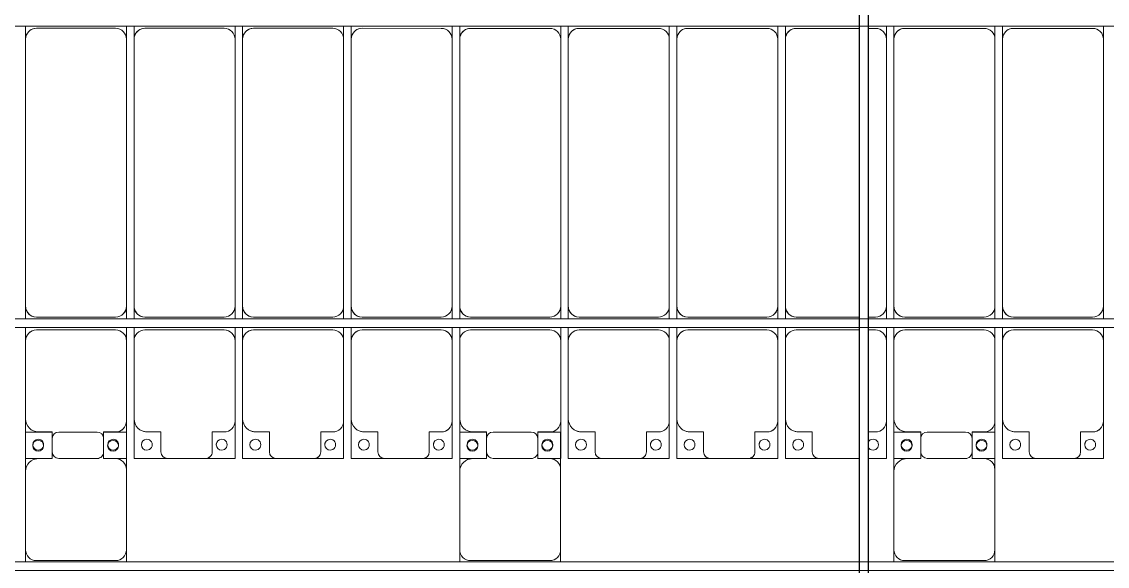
# Model space of a CAD drawing. Header units: millimetres. Extents: x -147246 to 112336, y -213734 to -86506.
# Drawn here: x -54365 to -49365, y -133355 to -130845 of the extents above; entities that cross this region are included whole.
import ezdxf

# ---------------------------------------------------------------- set-up
doc = ezdxf.new("R2010")
doc.units = ezdxf.units.MM
doc.layers.add('A-GENM', color=13, linetype='Continuous', lineweight=9)
doc.layers.add('S-BEAM', color=12, linetype='Continuous', lineweight=9)

# ---------------------------------------------------------------- blocks, each defined once
blk = doc.blocks.new('Dải phao đi lại kèm đỡ invester - DẢI PHAO ĐI LẠI-14853-BỐ TRÍ KHUNG KẾT CẤU BÈ PIN 05')
at = {"layer": 'A-GENM', "color": 7}
for p, q in [((85758.4, 620.3), (85758.4, 680.8)), ((86173.4, 670.3), (85808.4, 670.3)), ((86223.4, 680.8), (86223.4, 620.3)), ((86258.4, 620.3), (86258.4, 680.8)), ((86673.4, 670.3), (86308.4, 670.3)), ((86723.4, 680.8), (86723.4, 620.3)), ((86758.4, 620.3), (86758.4, 680.8)), ((87173.4, 670.3), (86808.4, 670.3)), ((87223.4, 680.8), (87223.4, 620.3)), ((87258.4, 620.3), (87258.4, 680.8)), ((87673.4, 670.3), (87308.4, 670.3)), ((87723.4, 680.8), (87723.4, 620.3)), ((87758.4, 620.3), (87758.4, 680.8)), ((88173.4, 670.3), (87808.4, 670.3)), ((88223.4, 680.8), (88223.4, 620.3)), ((88258.4, 620.3), (88258.4, 680.8)), ((88673.4, 670.3), (88308.4, 670.3)), ((88723.4, 680.8), (88723.4, 620.3)), ((88758.4, 620.3), (88758.4, 680.8)), ((89173.4, 670.3), (88808.4, 670.3)), ((89223.4, 680.8), (89223.4, 620.3)), ((89258.4, 620.3), (89258.4, 680.8)), ((89599.8, 670.3), (89308.4, 670.3)), ((89673.4, 670.3), (89639.8, 670.3)), ((89723.4, 680.8), (89723.4, 620.3)), ((89758.4, 620.3), (89758.4, 680.8)), ((90173.4, 670.3), (89808.4, 670.3)), ((90223.4, 680.8), (90223.4, 620.3)), ((90258.4, 620.3), (90258.4, 680.8)), ((90673.4, 670.3), (90308.4, 670.3)), ((90723.4, 680.8), (90723.4, 620.3)), ((85758.4, 620.3), (85758.4, -610.3)), ((86223.4, -610.3), (86223.4, 620.3)), ((86258.4, 620.3), (86258.4, -610.3)), ((86723.4, -610.3), (86723.4, 620.3)), ((86758.4, 620.3), (86758.4, -610.3)), ((87223.4, -610.3), (87223.4, 620.3)), ((87258.4, 620.3), (87258.4, -610.3)), ((87723.4, -610.3), (87723.4, 620.3)), ((87758.4, 620.3), (87758.4, -610.3)), ((88223.4, -610.3), (88223.4, 620.3)), ((88258.4, 620.3), (88258.4, -610.3)), ((88723.4, -610.3), (88723.4, 620.3)), ((88758.4, 620.3), (88758.4, -610.3)), ((89223.4, -610.3), (89223.4, 620.3)), ((89258.4, 620.3), (89258.4, -610.3)), ((89723.4, -610.3), (89723.4, 620.3)), ((89758.4, 620.3), (89758.4, -610.3)), ((90223.4, -610.3), (90223.4, 620.3)), ((90258.4, 620.3), (90258.4, -610.3)), ((90723.4, -610.3), (90723.4, 620.3)), ((85758.4, -669.2), (85758.4, -610.3)), ((86223.4, -610.3), (86223.4, -669.2)), ((86258.4, -669.2), (86258.4, -610.3)), ((86723.4, -610.3), (86723.4, -669.2)), ((86758.4, -669.2), (86758.4, -610.3)), ((87223.4, -610.3), (87223.4, -669.2)), ((87258.4, -669.2), (87258.4, -610.3)), ((87723.4, -610.3), (87723.4, -669.2)), ((87758.4, -669.2), (87758.4, -610.3)), ((88223.4, -610.3), (88223.4, -669.2)), ((88258.4, -669.2), (88258.4, -610.3)), ((88723.4, -610.3), (88723.4, -669.2)), ((88758.4, -669.2), (88758.4, -610.3)), ((89223.4, -610.3), (89223.4, -669.2)), ((89258.4, -669.2), (89258.4, -610.3)), ((89723.4, -610.3), (89723.4, -669.2)), ((89758.4, -669.2), (89758.4, -610.3)), ((90223.4, -610.3), (90223.4, -669.2)), ((90258.4, -669.2), (90258.4, -610.3)), ((90723.4, -610.3), (90723.4, -669.2)), ((85808.4, -660.3), (86173.4, -660.3)), ((86308.4, -660.3), (86673.4, -660.3)), ((86808.4, -660.3), (87173.4, -660.3)), ((87308.4, -660.3), (87673.4, -660.3)), ((87808.4, -660.3), (88173.4, -660.3)), ((88308.4, -660.3), (88673.4, -660.3)), ((88808.4, -660.3), (89173.4, -660.3)), ((89308.4, -660.3), (89599.8, -660.3)), ((89639.8, -660.3), (89673.4, -660.3)), ((89808.4, -660.3), (90173.4, -660.3)), ((90308.4, -660.3), (90673.4, -660.3)), ((85758.4, -769.7), (85758.4, -709.2)), ((86173.4, -719.7), (85808.4, -719.7)), ((86223.4, -709.2), (86223.4, -769.7)), ((86258.4, -769.7), (86258.4, -709.2)), ((86673.4, -719.7), (86308.4, -719.7)), ((86723.4, -709.2), (86723.4, -769.7)), ((86758.4, -769.7), (86758.4, -709.2)), ((87173.4, -719.7), (86808.4, -719.7)), ((87223.4, -709.2), (87223.4, -769.7)), ((87258.4, -769.7), (87258.4, -709.2)), ((87673.4, -719.7), (87308.4, -719.7)), ((87723.4, -709.2), (87723.4, -769.7)), ((87758.4, -769.7), (87758.4, -709.2)), ((88173.4, -719.7), (87808.4, -719.7)), ((88223.4, -709.2), (88223.4, -769.7)), ((88258.4, -769.7), (88258.4, -709.2)), ((88673.4, -719.7), (88308.4, -719.7)), ((88723.4, -709.2), (88723.4, -769.7)), ((88758.4, -769.7), (88758.4, -709.2)), ((89173.4, -719.7), (88808.4, -719.7)), ((89223.4, -709.2), (89223.4, -769.7)), ((89258.4, -769.7), (89258.4, -709.2)), ((89599.8, -719.7), (89308.4, -719.7)), ((89673.4, -719.7), (89639.8, -719.7)), ((89723.4, -709.2), (89723.4, -769.7)), ((89758.4, -769.7), (89758.4, -709.2)), ((90173.4, -719.7), (89808.4, -719.7)), ((90223.4, -709.2), (90223.4, -769.7)), ((90258.4, -769.7), (90258.4, -709.2)), ((90673.4, -719.7), (90308.4, -719.7)), ((90723.4, -709.2), (90723.4, -769.7)), ((85758.4, -769.7), (85758.4, -1129.7)), ((86223.4, -1139.7), (86223.4, -769.7)), ((86258.4, -769.7), (86258.4, -1129.7)), ((86723.4, -1139.7), (86723.4, -769.7)), ((86758.4, -769.7), (86758.4, -1129.7)), ((87223.4, -1139.7), (87223.4, -769.7)), ((87258.4, -769.7), (87258.4, -1129.7)), ((87723.4, -1139.7), (87723.4, -769.7)), ((87758.4, -769.7), (87758.4, -1129.7)), ((88223.4, -1139.7), (88223.4, -769.7)), ((88258.4, -769.7), (88258.4, -1129.7)), ((88723.4, -1139.7), (88723.4, -769.7)), ((88758.4, -769.7), (88758.4, -1129.7)), ((89223.4, -1139.7), (89223.4, -769.7)), ((89258.4, -769.7), (89258.4, -1129.7)), ((89723.4, -1139.7), (89723.4, -769.7)), ((89758.4, -769.7), (89758.4, -1129.7)), ((90223.4, -1139.7), (90223.4, -769.7)), ((90258.4, -769.7), (90258.4, -1129.7)), ((90723.4, -1139.7), (90723.4, -769.7)), ((85758.4, -1312.2), (85758.4, -1129.7)), ((86223.4, -1139.7), (86223.4, -1312.2)), ((86258.4, -1312.2), (86258.4, -1129.7)), ((86723.4, -1139.7), (86723.4, -1312.2)), ((86758.4, -1312.2), (86758.4, -1129.7)), ((87223.4, -1139.7), (87223.4, -1312.2)), ((87258.4, -1312.2), (87258.4, -1129.7)), ((87723.4, -1139.7), (87723.4, -1312.2)), ((87758.4, -1312.2), (87758.4, -1129.7)), ((88223.4, -1139.7), (88223.4, -1312.2)), ((88258.4, -1312.2), (88258.4, -1129.7)), ((88723.4, -1139.7), (88723.4, -1312.2)), ((88758.4, -1312.2), (88758.4, -1129.7)), ((89223.4, -1139.7), (89223.4, -1312.2)), ((89258.4, -1312.2), (89258.4, -1129.7)), ((89723.4, -1139.7), (89723.4, -1312.2)), ((89758.4, -1312.2), (89758.4, -1129.7)), ((90223.4, -1139.7), (90223.4, -1312.2)), ((90258.4, -1312.2), (90258.4, -1129.7)), ((90723.4, -1139.7), (90723.4, -1312.2)), ((85818.4, -1189.7), (85881.8, -1189.7)), ((85881.8, -1189.7), (85881.8, -1282.2)), ((86118.2, -1282.2), (86118.2, -1189.7)), ((86118.2, -1189.7), (86173.4, -1189.7)), ((86318.4, -1189.7), (86381.8, -1189.7)), ((86381.8, -1189.7), (86381.8, -1282.2)), ((86618.2, -1282.2), (86618.2, -1189.7)), ((86618.2, -1189.7), (86673.4, -1189.7)), ((86818.4, -1189.7), (86881.8, -1189.7)), ((86881.8, -1189.7), (86881.8, -1282.2)), ((87118.2, -1282.2), (87118.2, -1189.7)), ((87118.2, -1189.7), (87173.4, -1189.7)), ((87318.4, -1189.7), (87381.8, -1189.7)), ((87381.8, -1189.7), (87381.8, -1282.2)), ((87618.2, -1282.2), (87618.2, -1189.7)), ((87618.2, -1189.7), (87673.4, -1189.7)), ((87818.4, -1189.7), (87881.8, -1189.7)), ((87881.8, -1189.7), (87881.8, -1282.2)), ((88118.2, -1282.2), (88118.2, -1189.7)), ((88118.2, -1189.7), (88173.4, -1189.7)), ((88318.4, -1189.7), (88381.8, -1189.7)), ((88381.8, -1189.7), (88381.8, -1282.2)), ((88618.2, -1282.2), (88618.2, -1189.7)), ((88618.2, -1189.7), (88673.4, -1189.7)), ((88818.4, -1189.7), (88881.8, -1189.7)), ((88881.8, -1189.7), (88881.8, -1282.2)), ((89118.2, -1282.2), (89118.2, -1189.7)), ((89118.2, -1189.7), (89173.4, -1189.7)), ((89318.4, -1189.7), (89381.8, -1189.7)), ((89381.8, -1189.7), (89381.8, -1282.2)), ((89639.8, -1189.7), (89673.4, -1189.7)), ((89818.4, -1189.7), (89881.8, -1189.7)), ((89881.8, -1189.7), (89881.8, -1282.2)), ((90118.2, -1282.2), (90118.2, -1189.7)), ((90118.2, -1189.7), (90173.4, -1189.7)), ((90318.4, -1189.7), (90381.8, -1189.7)), ((90381.8, -1189.7), (90381.8, -1282.2)), ((90618.2, -1282.2), (90618.2, -1189.7)), ((90618.2, -1189.7), (90673.4, -1189.7)), ((85881.7, -1312.2), (85758.4, -1312.2)), ((85911.8, -1312.2), (86088.2, -1312.2)), ((86223.4, -1312.2), (86117.1, -1312.2)), ((86411.8, -1312.2), (86258.4, -1312.2)), ((86411.8, -1312.2), (86588.2, -1312.2)), ((86723.4, -1312.2), (86588.2, -1312.2)), ((86911.8, -1312.2), (86758.4, -1312.2)), ((86911.8, -1312.2), (87088.2, -1312.2)), ((87223.4, -1312.2), (87088.2, -1312.2)), ((87411.8, -1312.2), (87258.4, -1312.2)), ((87411.8, -1312.2), (87588.2, -1312.2)), ((87723.4, -1312.2), (87588.2, -1312.2)), ((87881.7, -1312.2), (87758.4, -1312.2)), ((87911.8, -1312.2), (88088.2, -1312.2)), ((88223.4, -1312.2), (88117.1, -1312.2)), ((88411.8, -1312.2), (88258.4, -1312.2)), ((88411.8, -1312.2), (88588.2, -1312.2)), ((88723.4, -1312.2), (88588.2, -1312.2)), ((88911.8, -1312.2), (88758.4, -1312.2)), ((88911.8, -1312.2), (89088.2, -1312.2)), ((89223.4, -1312.2), (89088.2, -1312.2)), ((89411.8, -1312.2), (89258.4, -1312.2)), ((89411.8, -1312.2), (89588.2, -1312.2)), ((89599.8, -1312.2), (89588.2, -1312.2)), ((89723.4, -1312.2), (89639.8, -1312.2)), ((89881.7, -1312.2), (89758.4, -1312.2)), ((89911.8, -1312.2), (90088.2, -1312.2)), ((90223.4, -1312.2), (90117.1, -1312.2)), ((90411.8, -1312.2), (90258.4, -1312.2)), ((90411.8, -1312.2), (90588.2, -1312.2)), ((90723.4, -1312.2), (90588.2, -1312.2))]:
    blk.add_line(p, q, dxfattribs=at)
for centre, radius, start, end in [((85808.4, 620.3), 50, 90, 180), ((85808.4, 620.3), 50, 90, 165), ((86173.4, 620.3), 50, 0, 90), ((86173.4, 620.3), 50, 0, 90), ((86308.4, 620.3), 50, 90, 180), ((86308.4, 620.3), 50, 90, 165), ((86673.4, 620.3), 50, 360, 90), ((86673.4, 620.3), 50, 360, 90), ((86808.4, 620.3), 50, 90, 180), ((86808.4, 620.3), 50, 90, 165), ((87173.4, 620.3), 50, 360, 90), ((87173.4, 620.3), 50, 360, 90), ((87308.4, 620.3), 50, 90, 180), ((87308.4, 620.3), 50, 90, 165), ((87673.4, 620.3), 50, 0, 90), ((87673.4, 620.3), 50, 0, 90), ((87808.4, 620.3), 50, 90, 180), ((87808.4, 620.3), 50, 90, 165), ((88173.4, 620.3), 50, 360, 90), ((88173.4, 620.3), 50, 360, 90), ((88308.4, 620.3), 50, 90, 180), ((88308.4, 620.3), 50, 90, 165), ((88673.4, 620.3), 50, 0, 90), ((88673.4, 620.3), 50, 0, 90), ((88808.4, 620.3), 50, 90, 180), ((88808.4, 620.3), 50, 90, 165), ((89173.4, 620.3), 50, 360, 90), ((89173.4, 620.3), 50, 360, 90), ((89308.4, 620.3), 50, 90, 180), ((89308.4, 620.3), 50, 90, 165), ((89673.4, 620.3), 50, 0, 90), ((89673.4, 620.3), 50, 0, 90), ((89808.4, 620.3), 50, 90, 180), ((89808.4, 620.3), 50, 90, 165), ((90173.4, 620.3), 50, 0, 90), ((90173.4, 620.3), 50, 0, 90), ((90308.4, 620.3), 50, 90, 180), ((90308.4, 620.3), 50, 90, 165), ((90673.4, 620.3), 50, 360, 90), ((90673.4, 620.3), 50, 360, 90), ((85808.4, -610.3), 50, 180, 270), ((85808.4, -610.3), 50, 180, 255), ((86173.4, -610.3), 50, 270, 360), ((86173.4, -610.3), 50, 315, 360), ((86308.4, -610.3), 50, 180, 270), ((86308.4, -610.3), 50, 180, 255), ((86673.4, -610.3), 50, 270, 0), ((86673.4, -610.3), 50, 315, 0), ((86808.4, -610.3), 50, 180, 270), ((86808.4, -610.3), 50, 180, 255), ((87173.4, -610.3), 50, 270, 0), ((87173.4, -610.3), 50, 315, 0), ((87308.4, -610.3), 50, 180, 270), ((87308.4, -610.3), 50, 180, 255), ((87673.4, -610.3), 50, 270, 0), ((87673.4, -610.3), 50, 315, 360), ((87808.4, -610.3), 50, 180, 270), ((87808.4, -610.3), 50, 180, 255), ((88173.4, -610.3), 50, 270, 0), ((88173.4, -610.3), 50, 315, 0), ((88308.4, -610.3), 50, 180, 270), ((88308.4, -610.3), 50, 180, 255), ((88673.4, -610.3), 50, 270, 0), ((88673.4, -610.3), 50, 315, 0), ((88808.4, -610.3), 50, 180, 270), ((88808.4, -610.3), 50, 180, 255), ((89173.4, -610.3), 50, 270, 360), ((89173.4, -610.3), 50, 315, 360), ((89308.4, -610.3), 50, 180, 270), ((89308.4, -610.3), 50, 180, 255), ((89673.4, -610.3), 50, 270, 360), ((89673.4, -610.3), 50, 315, 0), ((89808.4, -610.3), 50, 180, 270), ((89808.4, -610.3), 50, 180, 255), ((90173.4, -610.3), 50, 270, 360), ((90173.4, -610.3), 50, 315, 0), ((90308.4, -610.3), 50, 180, 270), ((90308.4, -610.3), 50, 180, 255), ((90673.4, -610.3), 50, 270, 360), ((90673.4, -610.3), 50, 315, 360), ((85808.4, -769.7), 50, 90, 180), ((85808.4, -769.7), 50, 90, 135), ((86173.4, -769.7), 50, 360, 90), ((86173.4, -769.7), 50, 45, 90), ((86308.4, -769.7), 50, 90, 180), ((86308.4, -769.7), 50, 90, 135), ((86673.4, -769.7), 50, 0, 90), ((86673.4, -769.7), 50, 45, 90), ((86808.4, -769.7), 50, 90, 180), ((86808.4, -769.7), 50, 90, 135), ((87173.4, -769.7), 50, 0, 90), ((87173.4, -769.7), 50, 45, 90), ((87308.4, -769.7), 50, 90, 180), ((87308.4, -769.7), 50, 90, 135), ((87673.4, -769.7), 50, 0, 90), ((87673.4, -769.7), 50, 45, 90), ((87808.4, -769.7), 50, 90, 180), ((87808.4, -769.7), 50, 90, 135), ((88173.4, -769.7), 50, 360, 90), ((88173.4, -769.7), 50, 45, 90), ((88308.4, -769.7), 50, 90, 180), ((88308.4, -769.7), 50, 90, 135), ((88673.4, -769.7), 50, 0, 90), ((88673.4, -769.7), 50, 45, 90), ((88808.4, -769.7), 50, 90, 180), ((88808.4, -769.7), 50, 90, 135), ((89173.4, -769.7), 50, 360, 90), ((89173.4, -769.7), 50, 45, 90), ((89308.4, -769.7), 50, 90, 180), ((89308.4, -769.7), 50, 90, 135), ((89673.4, -769.7), 50, 360, 90), ((89673.4, -769.7), 50, 45, 90), ((89808.4, -769.7), 50, 90, 180), ((89808.4, -769.7), 50, 90, 135), ((90173.4, -769.7), 50, 0, 90), ((90173.4, -769.7), 50, 45, 90), ((90308.4, -769.7), 50, 90, 180), ((90308.4, -769.7), 50, 90, 135), ((90673.4, -769.7), 50, 360, 90), ((90673.4, -769.7), 50, 45, 90), ((85818.4, -1129.7), 60, 180, 270), ((86173.4, -1139.7), 50, 270, 360), ((86318.4, -1129.7), 60, 180, 270), ((86673.4, -1139.7), 50, 270, 0), ((86818.4, -1129.7), 60, 180, 270), ((87173.4, -1139.7), 50, 270, 0), ((87318.4, -1129.7), 60, 180, 270), ((87673.4, -1139.7), 50, 270, 360), ((87818.4, -1129.7), 60, 180, 270), ((88173.4, -1139.7), 50, 270, 0), ((88318.4, -1129.7), 60, 180, 270), ((88673.4, -1139.7), 50, 270, 0), ((88818.4, -1129.7), 60, 180, 270), ((89173.4, -1139.7), 50, 270, 360), ((89318.4, -1129.7), 60, 180, 270), ((89673.4, -1139.7), 50, 270, 0), ((89818.4, -1129.7), 60, 180, 270), ((90173.4, -1139.7), 50, 270, 0), ((90318.4, -1129.7), 60, 180, 270), ((90673.4, -1139.7), 50, 270, 360), ((85818.4, -1129.7), 60, 240, 270), ((86173.4, -1139.7), 50, 270, 315), ((86318.4, -1129.7), 60, 240, 270), ((86673.4, -1139.7), 50, 270, 315), ((86818.4, -1129.7), 60, 240, 270), ((87173.4, -1139.7), 50, 270, 315), ((87318.4, -1129.7), 60, 240, 270), ((87673.4, -1139.7), 50, 270, 315), ((87818.4, -1129.7), 60, 240, 270), ((88173.4, -1139.7), 50, 270, 315), ((88318.4, -1129.7), 60, 240, 270), ((88673.4, -1139.7), 50, 270, 315), ((88818.4, -1129.7), 60, 240, 270), ((89173.4, -1139.7), 50, 270, 315), ((89318.4, -1129.7), 60, 240, 270), ((89673.4, -1139.7), 50, 270, 315), ((89818.4, -1129.7), 60, 240, 270), ((90173.4, -1139.7), 50, 270, 315), ((90318.4, -1129.7), 60, 240, 270), ((90673.4, -1139.7), 50, 270, 315), ((85816.8, -1248.6), 25, 90, 270), ((85816.8, -1248.6), 25, 270, 90), ((86161.8, -1248.6), 25, 90, 270), ((86161.8, -1248.6), 25, 270, 90), ((86316.8, -1248.6), 25, 90, 270), ((86316.8, -1248.6), 25, 270, 90), ((86661.8, -1248.6), 25, 90, 270), ((86661.8, -1248.6), 25, 165, 180), ((86661.8, -1248.6), 25, 270, 90), ((86816.8, -1248.6), 25, 90, 270), ((86816.8, -1248.6), 25, 270, 90), ((87161.8, -1248.6), 25, 90, 270), ((87161.8, -1248.6), 25, 165, 180), ((87161.8, -1248.6), 25, 270, 90), ((87316.8, -1248.6), 25, 90, 270), ((87316.8, -1248.6), 25, 270, 90), ((87661.8, -1248.6), 25, 90, 270), ((87661.8, -1248.6), 25, 165, 180), ((87661.8, -1248.6), 25, 270, 90), ((87816.8, -1248.6), 25, 90, 270), ((87816.8, -1248.6), 25, 270, 90), ((88161.8, -1248.6), 25, 90, 270), ((88161.8, -1248.6), 25, 270, 90), ((88316.8, -1248.6), 25, 90, 270), ((88316.8, -1248.6), 25, 270, 90), ((88661.8, -1248.6), 25, 90, 270), ((88661.8, -1248.6), 25, 165, 180), ((88661.8, -1248.6), 25, 270, 90), ((88816.8, -1248.6), 25, 90, 270), ((88816.8, -1248.6), 25, 270, 90), ((89161.8, -1248.6), 25, 90, 270), ((89161.8, -1248.6), 25, 165, 180), ((89161.8, -1248.6), 25, 270, 90), ((89316.8, -1248.6), 25, 90, 270), ((89316.8, -1248.6), 25, 270, 90), ((89661.8, -1248.6), 25, 90, 150), ((89661.8, -1248.6), 25, 270, 90), ((89816.8, -1248.6), 25, 90, 270), ((89816.8, -1248.6), 25, 270, 90), ((90161.8, -1248.6), 25, 90, 270), ((90161.8, -1248.6), 25, 270, 90), ((90316.8, -1248.6), 25, 90, 270), ((90316.8, -1248.6), 25, 270, 90), ((90661.8, -1248.6), 25, 90, 270), ((90661.8, -1248.6), 25, 165, 180), ((90661.8, -1248.6), 25, 270, 90), ((85911.8, -1282.2), 30, 180, 270), ((86088.2, -1282.2), 30, 270, 0), ((86411.8, -1282.2), 30, 180, 270), ((86411.8, -1282.2), 30, 210, 270), ((86588.2, -1282.2), 30, 270, 0), ((86588.2, -1282.2), 30, 270, 330), ((86911.8, -1282.2), 30, 180, 270), ((86911.8, -1282.2), 30, 210, 270), ((87088.2, -1282.2), 30, 270, 0), ((87088.2, -1282.2), 30, 270, 330), ((87411.8, -1282.2), 30, 180, 270), ((87411.8, -1282.2), 30, 210, 270), ((87588.2, -1282.2), 30, 270, 360), ((87588.2, -1282.2), 30, 270, 330), ((87911.8, -1282.2), 30, 180, 270), ((88088.2, -1282.2), 30, 270, 0), ((88411.8, -1282.2), 30, 180, 270), ((88411.8, -1282.2), 30, 210, 270), ((88588.2, -1282.2), 30, 270, 0), ((88588.2, -1282.2), 30, 270, 330), ((88911.8, -1282.2), 30, 180, 270), ((89088.2, -1282.2), 30, 270, 0), ((89088.2, -1282.2), 30, 270, 330), ((89411.8, -1282.2), 30, 180, 270), ((89411.8, -1282.2), 30, 210, 270), ((89661.8, -1248.6), 25, 210, 270), ((89911.8, -1282.2), 30, 180, 270), ((90088.2, -1282.2), 30, 270, 0), ((90411.8, -1282.2), 30, 180, 270), ((90411.8, -1282.2), 30, 210, 270), ((90588.2, -1282.2), 30, 270, 360), ((90588.2, -1282.2), 30, 270, 330), ((88911.8, -1282.2), 30, 217.3839, 270), ((89588.2, -1282.2), 30, 270, 285), ((89588.2, -1282.2), 30, 270, 285)]:
    blk.add_arc(centre, radius, start, end, dxfattribs=at)
blk = doc.blocks.new('Dầm C52 - Dầm C52-18775-BỐ TRÍ KHUNG KẾT CẤU BÈ PIN 05')
at = {"layer": 'S-BEAM', "color": 1}
blk.add_line((-74474.3, 20), (74474.3, 20), dxfattribs=at)
blk = doc.blocks.new('Dầm C52 - Dầm C52-18776-BỐ TRÍ KHUNG KẾT CẤU BÈ PIN 05')
at = {"layer": 'S-BEAM', "color": 1}
for p, q in [((-74474.3, 20), (74474.3, 20)), ((74474.3, -20), (-74474.3, -20))]:
    blk.add_line(p, q, dxfattribs=at)
blk = doc.blocks.new('Dầm C52 - Hộp 40x60-25898-BỐ TRÍ KHUNG KẾT CẤU BÈ PIN 05')
at = {"layer": 'S-BEAM', "color": 3, "lineweight": 25}
for p, q in [((-55982.1, 20), (55982.1, 20)), ((55982.1, -20), (-55982.1, -20))]:
    blk.add_line(p, q, dxfattribs=at)
blk = doc.blocks.new('Dai phao do pin - DẢI PHAO ĐỠ PIN-V22-BỐ TRÍ KHUNG KẾT CẤU BÈ PIN 05')
at = {"layer": 'A-GENM', "color": 7}
for p, q in [((68483.2, 241.6), (68539.7, 241.6)), ((68899.7, 241.6), (68539.7, 241.6)), ((68899.7, 241.6), (69082.2, 241.6)), ((69082.2, 241.6), (69082.2, 117.9)), ((68489.7, 191.6), (68489.7, -173.4)), ((68959.7, 118.2), (68959.7, 181.6)), ((69052.2, 118.2), (68959.7, 118.2)), ((69082.2, -88.2), (69082.2, 88.2)), ((68959.7, -173.4), (68959.7, -118.2)), ((68959.7, -118.2), (69052.2, -118.2)), ((69082.2, -117.5), (69082.2, -223.4)), ((68539.7, -223.4), (68483.2, -223.4)), ((68539.7, -223.4), (68909.7, -223.4)), ((69082.2, -223.4), (68909.7, -223.4))]:
    blk.add_line(p, q, dxfattribs=at)
for centre, radius, start, end in [((68539.7, 191.6), 50, 90, 180), ((68539.7, 191.6), 50, 135, 180), ((68899.7, 181.6), 60, 0, 90), ((68899.7, 181.6), 60, 0, 30), ((69018.6, 183.2), 25, 0, 180), ((69018.6, 183.2), 25, 180, 0), ((69052.2, 88.2), 30, 0, 90), ((69052.2, -88.2), 30, 270, 0), ((69018.6, -161.8), 25, 0, 180), ((68539.7, -173.4), 50, 180, 270), ((68539.7, -173.4), 50, 180, 225), ((68909.7, -173.4), 50, 270, 360), ((68909.7, -173.4), 50, 315, 360), ((69018.6, -161.8), 25, 180, 0)]:
    blk.add_arc(centre, radius, start, end, dxfattribs=at)
blk = doc.blocks.new('Dai phao do pin - DẢI PHAO ĐỠ PIN-V23-BỐ TRÍ KHUNG KẾT CẤU BÈ PIN 05')
at = {"layer": 'A-GENM', "color": 7}
for p, q in [((68483.2, 241.6), (68539.7, 241.6)), ((68899.7, 241.6), (68539.7, 241.6)), ((68899.7, 241.6), (69082.2, 241.6)), ((69082.2, 241.6), (69082.2, 117.9)), ((68489.7, 191.6), (68489.7, -173.4)), ((68959.7, 118.2), (68959.7, 181.6)), ((69052.2, 118.2), (68959.7, 118.2)), ((69082.2, -88.2), (69082.2, 88.2)), ((68959.7, -173.4), (68959.7, -118.2)), ((68959.7, -118.2), (69052.2, -118.2)), ((69082.2, -117.5), (69082.2, -223.4)), ((68539.7, -223.4), (68483.2, -223.4)), ((68539.7, -223.4), (68909.7, -223.4)), ((69082.2, -223.4), (68909.7, -223.4))]:
    blk.add_line(p, q, dxfattribs=at)
for centre, radius, start, end in [((68539.7, 191.6), 50, 90, 180), ((68539.7, 191.6), 50, 135, 180), ((68899.7, 181.6), 60, 0, 90), ((68899.7, 181.6), 60, 0, 30), ((69018.6, 183.2), 25, 0, 180), ((69018.6, 183.2), 25, 180, 0), ((69052.2, 88.2), 30, 0, 90), ((69052.2, -88.2), 30, 270, 0), ((69018.6, -161.8), 25, 0, 180), ((68539.7, -173.4), 50, 180, 270), ((68539.7, -173.4), 50, 180, 225), ((68909.7, -173.4), 50, 270, 360), ((68909.7, -173.4), 50, 315, 360), ((69018.6, -161.8), 25, 180, 0)]:
    blk.add_arc(centre, radius, start, end, dxfattribs=at)
blk = doc.blocks.new('Dai phao do pin - DẢI PHAO ĐỠ PIN-V24-BỐ TRÍ KHUNG KẾT CẤU BÈ PIN 05')
at = {"layer": 'A-GENM', "color": 7}
for p, q in [((68483.2, 241.6), (68539.7, 241.6)), ((68899.7, 241.6), (68539.7, 241.6)), ((68899.7, 241.6), (69082.2, 241.6)), ((69082.2, 241.6), (69082.2, 117.9)), ((68489.7, 191.6), (68489.7, -173.4)), ((68959.7, 118.2), (68959.7, 181.6)), ((69052.2, 118.2), (68959.7, 118.2)), ((69082.2, -88.2), (69082.2, 88.2)), ((68959.7, -173.4), (68959.7, -118.2)), ((68959.7, -118.2), (69052.2, -118.2)), ((69082.2, -117.5), (69082.2, -223.4)), ((68539.7, -223.4), (68483.2, -223.4)), ((68539.7, -223.4), (68909.7, -223.4)), ((69082.2, -223.4), (68909.7, -223.4))]:
    blk.add_line(p, q, dxfattribs=at)
for centre, radius, start, end in [((68539.7, 191.6), 50, 90, 180), ((68539.7, 191.6), 50, 135, 180), ((68899.7, 181.6), 60, 0, 90), ((68899.7, 181.6), 60, 0, 30), ((69018.6, 183.2), 25, 0, 180), ((69018.6, 183.2), 25, 180, 0), ((69052.2, 88.2), 30, 0, 90), ((69052.2, -88.2), 30, 270, 0), ((69018.6, -161.8), 25, 0, 180), ((68539.7, -173.4), 50, 180, 270), ((68539.7, -173.4), 50, 180, 225), ((68909.7, -173.4), 50, 270, 360), ((68909.7, -173.4), 50, 315, 360), ((69018.6, -161.8), 25, 180, 0)]:
    blk.add_arc(centre, radius, start, end, dxfattribs=at)
blk = doc.blocks.new('HOBANMONG_BEPIN 5_rvt-1-BỐ TRÍ KHUNG KẾT CẤU BÈ PIN 05')
at = {"layer": 'A-GENM', "color": 3, "lineweight": 25}
for name, p, rotation in [('Dải phao đi lại kèm đỡ invester - DẢI PHAO ĐI LẠI-14853-BỐ TRÍ KHUNG KẾT CẤU BÈ PIN 05', (-140105.4, -131545.4), 359.9997710135151), ('Dai phao do pin - DẢI PHAO ĐỠ PIN-V22-BỐ TRÍ KHUNG KẾT CẤU BÈ PIN 05', (-54105.9, -201818.1), 89.99977101252024), ('Dai phao do pin - DẢI PHAO ĐỠ PIN-V23-BỐ TRÍ KHUNG KẾT CẤU BÈ PIN 05', (-52105.9, -201818.1), 89.99977101252024), ('Dai phao do pin - DẢI PHAO ĐỠ PIN-V24-BỐ TRÍ KHUNG KẾT CẤU BÈ PIN 05', (-50105.9, -201818.1), 89.99977101252024)]:
    blk.add_blockref(name, p, dxfattribs=dict(at, rotation=rotation))
at = {"layer": 'S-BEAM', "color": 3, "lineweight": 25}
for name, p, rotation in [('Dầm C52 - Hộp 40x60-25898-BỐ TRÍ KHUNG KẾT CẤU BÈ PIN 05', (-50485.7, -148537), 269.9997710125197), ('Dầm C52 - Dầm C52-18775-BỐ TRÍ KHUNG KẾT CẤU BÈ PIN 05', (-66080, -130844.9), 179.9997710135151), ('Dầm C52 - Dầm C52-18776-BỐ TRÍ KHUNG KẾT CẤU BÈ PIN 05', (-66080, -132234.9), 179.9997710135151), ('Dầm C52 - Dầm C52-18776-BỐ TRÍ KHUNG KẾT CẤU BÈ PIN 05', (-66080, -133354.9), 179.9997710135151)]:
    blk.add_blockref(name, p, dxfattribs=dict(at, rotation=rotation))

msp = doc.modelspace()

# ---------------------------------------------------------------- block references
at = {"lineweight": 5}
msp.add_blockref('HOBANMONG_BEPIN 5_rvt-1-BỐ TRÍ KHUNG KẾT CẤU BÈ PIN 05', (0, 0), dxfattribs=at)

doc.saveas('drawing.dxf')
